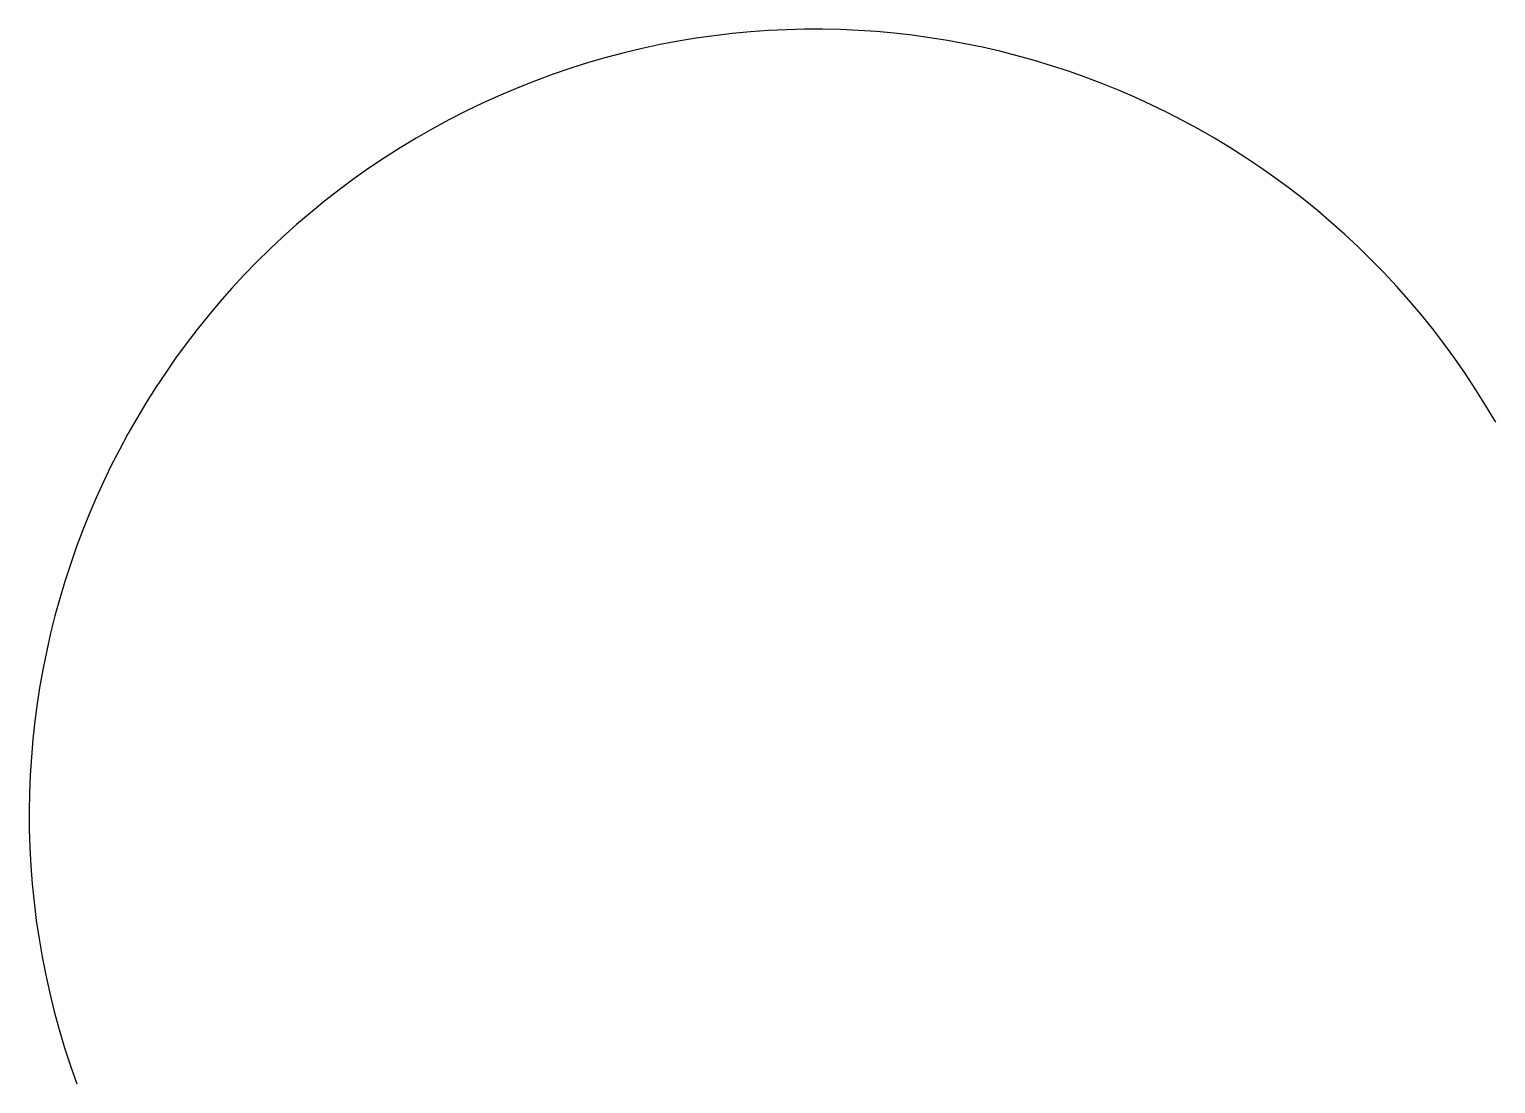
# Model space of a CAD drawing. Header units: inches. Extents: x 6 to 13.46, y 18.63 to 24.
import ezdxf

# ---------------------------------------------------------------- set-up
doc = ezdxf.new("R2010")
doc.units = ezdxf.units.IN

msp = doc.modelspace()

# ---------------------------------------------------------------- linework, layer by layer
msp.add_arc((10, 20), 4, 30, 200)

doc.saveas('drawing.dxf')
